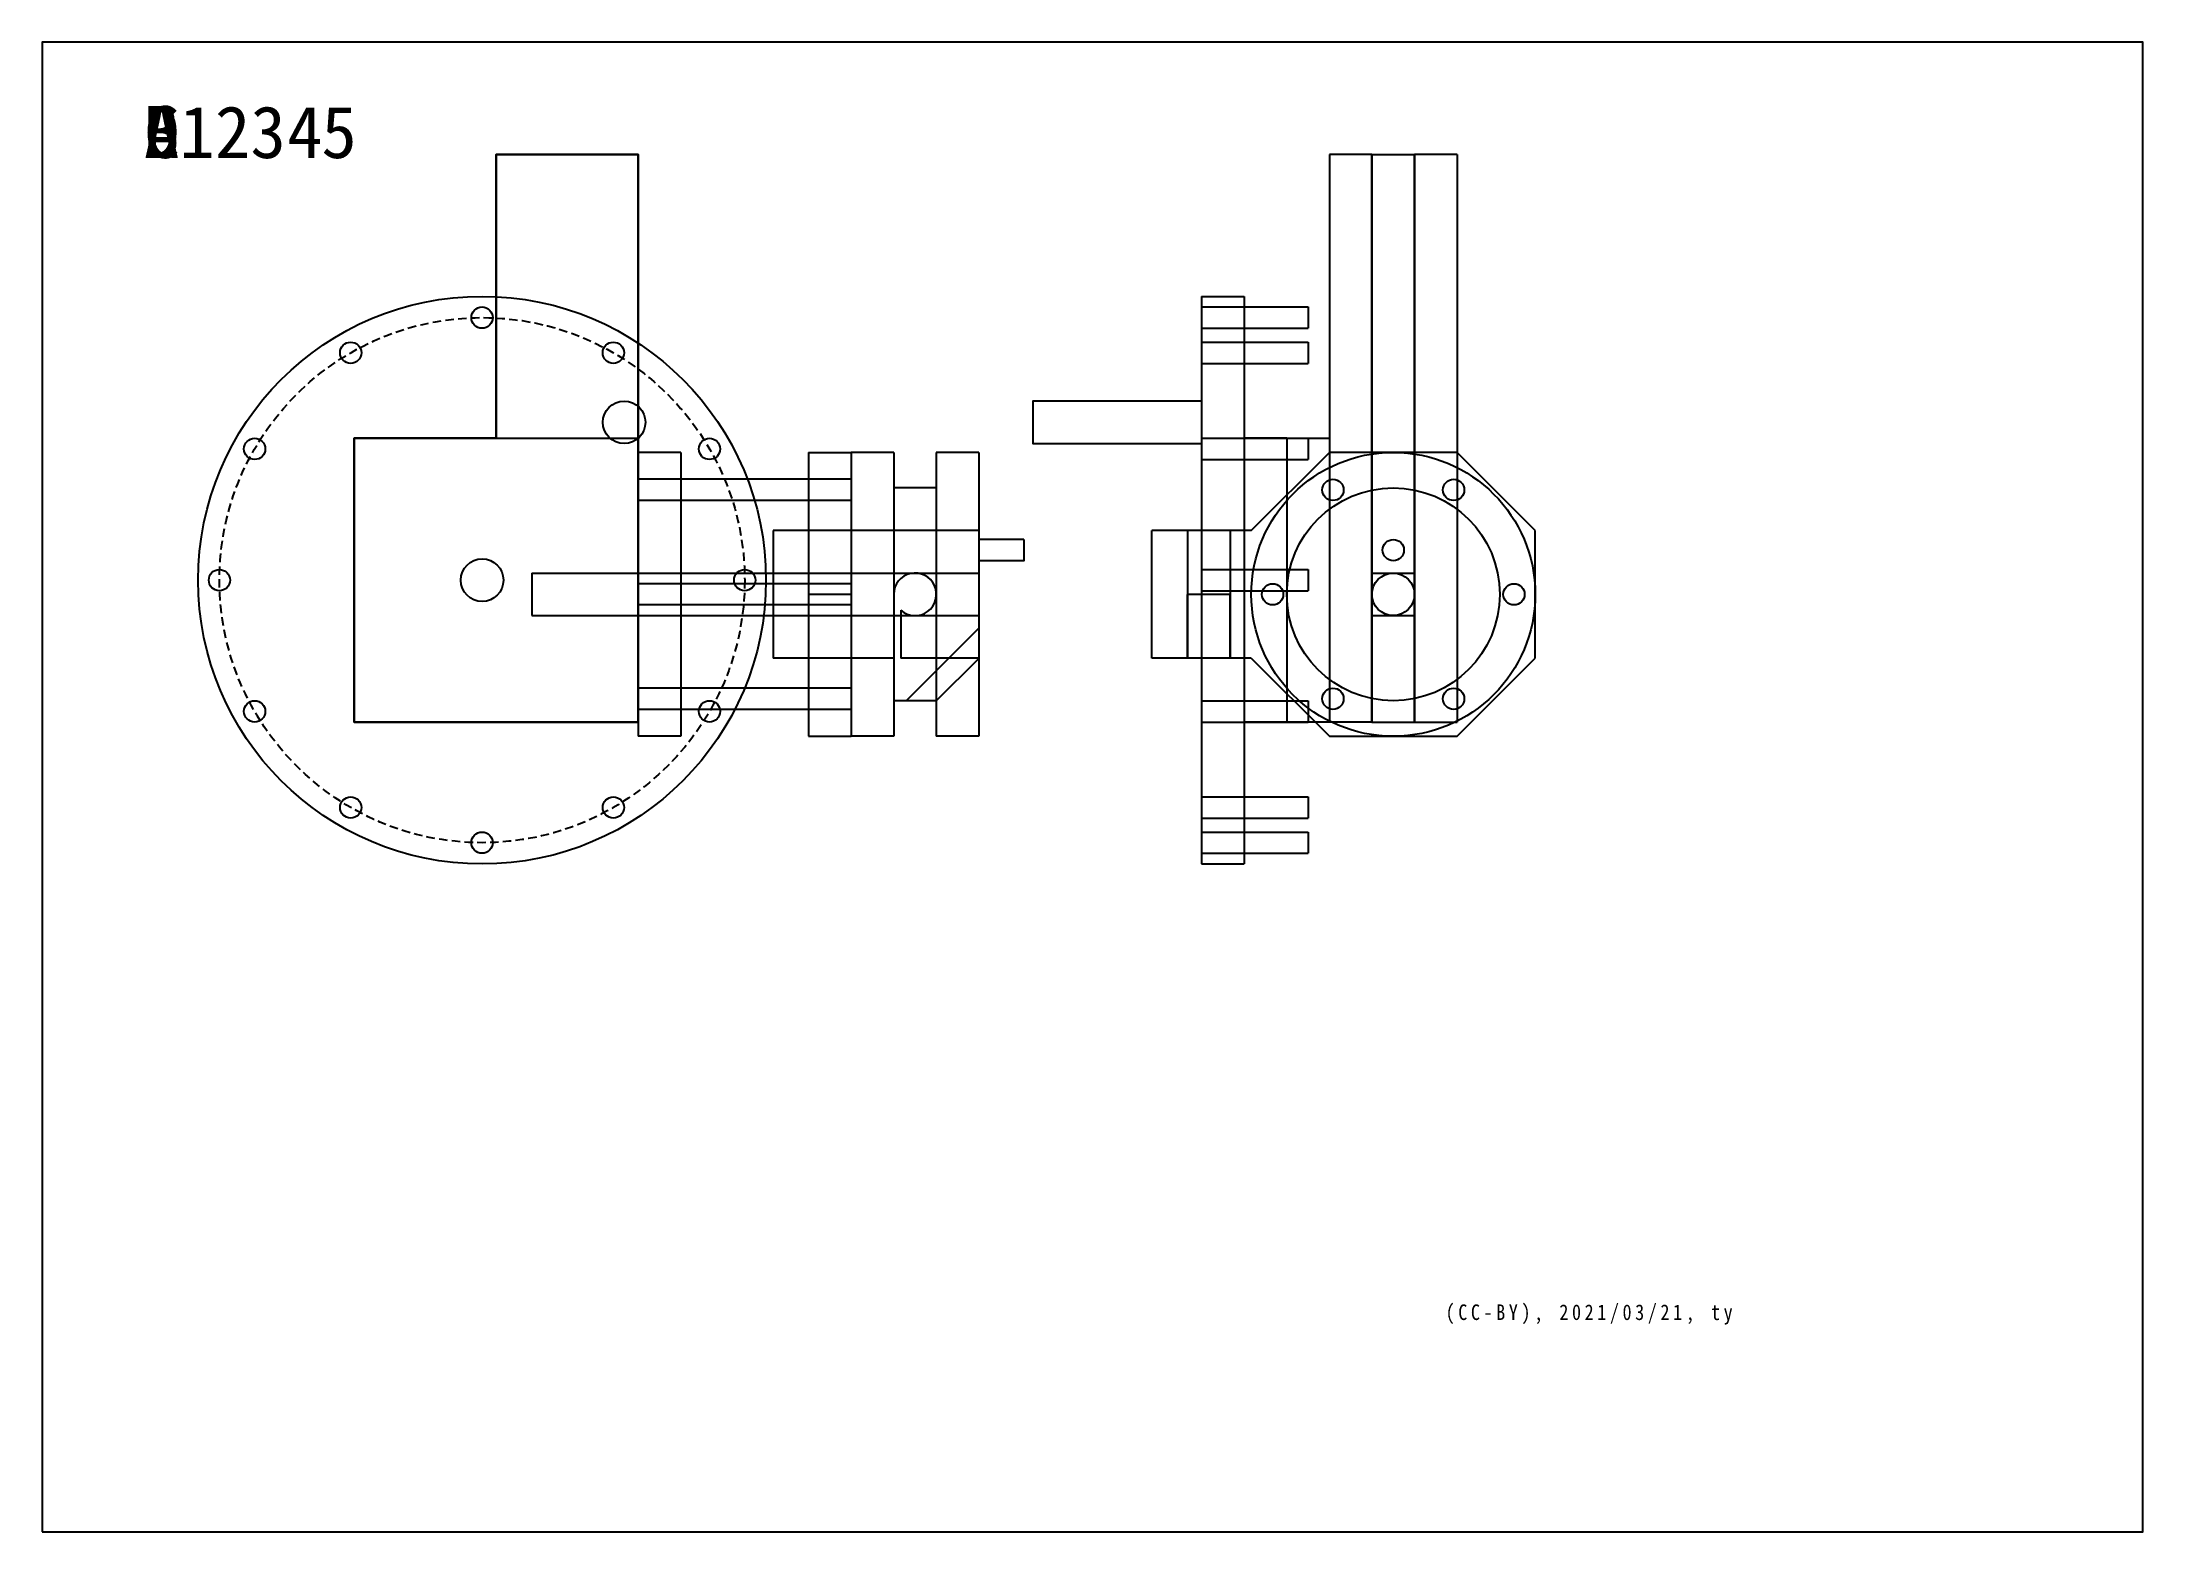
# Model space of a CAD drawing. Units: millimetres on the paper. Extents: x -148 to 148, y -105 to 105.
import ezdxf
from ezdxf.enums import TextEntityAlignment as Align

# ---------------------------------------------------------------- set-up
doc = ezdxf.new("R2010")
doc.units = ezdxf.units.MM
doc.linetypes.add('DASHED1', pattern=[1.8, 1.2, -0.6])
for name, color, linetype in [('0-F', 7, 'Continuous'), ('1-0', 7, 'Continuous'), ('1-1', 7, 'Continuous'), ('1-2', 7, 'Continuous'), ('1-3', 7, 'Continuous'), ('1-4', 7, 'Continuous'), ('1-F', 7, 'Continuous'), ('2-0', 7, 'Continuous'), ('2-1', 7, 'Continuous'), ('2-2', 7, 'Continuous'), ('2-3', 7, 'Continuous'), ('2-F', 7, 'Continuous'), ('3-0', 7, 'Continuous'), ('3-1', 7, 'Continuous'), ('3-2', 7, 'Continuous'), ('3-3', 7, 'Continuous'), ('3-4', 7, 'Continuous'), ('3-F', 7, 'Continuous'), ('4-0', 7, 'Continuous'), ('4-1', 7, 'Continuous'), ('4-F', 7, 'Continuous')]:
    doc.layers.add(name, color=color, linetype=linetype)
doc.styles.add('ＭＳ ゴシック', font='')
doc.styles.get('ＭＳ ゴシック').set_extended_font_data('MS Gothic')

msp = doc.modelspace()

# ---------------------------------------------------------------- linework, layer by layer
at = {"layer": '1-0'}
for p, q in [((-84.002, 89.153), (-64.002, 89.153)), ((-84.002, 89.153), (-84.002, 49.153)), ((-64.002, 89.153), (-64.002, 30.153)), ((39.374, 9.153), (39.374, 89.153)), ((39.374, 89.153), (45.374, 89.153)), ((45.374, 9.153), (45.374, 89.153)), ((-104.002, 49.153), (-84.002, 49.153)), ((-79.002, 30.153), (-64.002, 30.153)), ((-79.002, 30.153), (-79.002, 24.153)), ((39.374, 30.153), (45.374, 30.153)), ((-79.002, 24.153), (-64.002, 24.153)), ((-64.002, 24.153), (-64.002, 9.153)), ((39.374, 24.153), (45.374, 24.153)), ((39.374, 9.153), (45.374, 9.153))]:
    msp.add_line(p, q, dxfattribs=at)
msp.add_lwpolyline([(-104.002, 49.153), (-104.002, 9.153), (-64.002, 9.153)], dxfattribs=at)
msp.add_circle((-86.002, 29.153), 3, dxfattribs=at)
at = {"layer": '1-1'}
for p, q in [((33.374, 89.153), (33.374, 9.153)), ((39.374, 89.153), (33.374, 89.153)), ((39.374, 89.153), (39.374, 9.153)), ((39.374, 9.153), (33.374, 9.153))]:
    msp.add_line(p, q, dxfattribs=at)
msp.add_lwpolyline([(-64.002, 89.153), (-64.002, 9.153), (-104.002, 9.153), (-104.002, 49.153), (-84.002, 49.153), (-84.002, 89.153)], close=True, dxfattribs=at)
msp.add_circle((-86.002, 29.153), 3, dxfattribs=at)
at = {"layer": '1-2'}
for p, q in [((45.374, 89.153), (45.374, 9.153)), ((51.374, 89.153), (45.374, 89.153)), ((51.374, 89.153), (51.374, 9.153)), ((45.374, 9.153), (51.374, 9.153))]:
    msp.add_line(p, q, dxfattribs=at)
msp.add_lwpolyline([(-84.002, 89.153), (-84.002, 49.153), (-104.002, 49.153), (-104.002, 9.153), (-64.002, 9.153), (-64.002, 89.153)], close=True, dxfattribs=at)
msp.add_circle((-86.002, 29.153), 3, dxfattribs=at)
at = {"layer": '1-3'}
for p, q in [((-104.002, 49.153), (-64.002, 49.153)), ((-64.002, 9.153), (-64.002, 49.153)), ((27.374, 49.153), (27.374, 9.153)), ((27.374, 49.153), (33.374, 49.153))]:
    msp.add_line(p, q, dxfattribs=at)
for points in [[(-104.002, 49.153), (-104.002, 9.153), (-64.002, 9.153)], [(33.374, 49.153), (33.374, 9.153), (27.374, 9.153)]]:
    msp.add_lwpolyline(points, dxfattribs=at)
msp.add_circle((-86.002, 29.153), 3, dxfattribs=at)
at = {"layer": '1-4'}
for p, q in [((21.374, 49.153), (21.374, 9.153)), ((27.374, 49.153), (21.374, 49.153)), ((27.374, 49.153), (27.374, 9.153)), ((27.374, 9.153), (21.374, 9.153))]:
    msp.add_line(p, q, dxfattribs=at)
msp.add_lwpolyline([(-104.002, 49.153), (-64.002, 49.153), (-64.002, 9.153), (-104.002, 9.153)], close=True, dxfattribs=at)
msp.add_circle((-86.002, 29.153), 3, dxfattribs=at)
at = {"layer": '2-0'}
for p, q in [((-45.002, 36.153), (-45.002, 18.153)), ((-40.002, 36.153), (-45.002, 36.153)), ((-40.002, 36.153), (-40.002, 27.153)), ((-34.002, 36.153), (-34.002, 27.153)), ((-16.002, 36.153), (-34.002, 36.153)), ((-16.002, 36.153), (-16.002, 18.153)), ((19.374, 36.153), (13.374, 36.153)), ((13.374, 36.153), (13.374, 18.153)), ((19.374, 36.153), (19.374, 18.153)), ((-34.002, 27.153), (-40.002, 27.153)), ((-28.002, 27.153), (-28.002, 18.153)), ((-27.002, 24.917), (-27.002, 18.153)), ((-28.002, 18.153), (-45.002, 18.153)), ((-16.002, 18.153), (-27.002, 18.153)), ((19.374, 18.153), (13.374, 18.153))]:
    msp.add_line(p, q, dxfattribs=at)
msp.add_lwpolyline([(-148, -105), (148, -105), (148, 105), (-148, 105)], close=True, dxfattribs=at)
msp.add_arc((-25.002, 27.153), 3, 228.18969, 180, dxfattribs=at)
at = {"layer": '2-1'}
for p, q in [((-40.002, 47.153), (-40.002, 7.153)), ((-40.002, 47.153), (-34.002, 47.153)), ((-34.002, 47.153), (-34.002, 7.153)), ((22.374, 36.153), (33.374, 47.153)), ((51.374, 47.153), (33.374, 47.153)), ((62.374, 36.153), (51.374, 47.153)), ((-34.002, 36.153), (-40.002, 36.153)), ((8.374, 18.153), (8.374, 36.153)), ((22.374, 36.153), (8.374, 36.153)), ((62.374, 18.153), (62.374, 36.153)), ((19.374, 27.153), (13.374, 27.153)), ((13.374, 18.153), (13.374, 27.153)), ((19.374, 18.153), (19.374, 27.153)), ((-34.002, 18.153), (-40.002, 18.153)), ((13.374, 18.153), (8.374, 18.153)), ((22.374, 18.153), (19.374, 18.153)), ((22.374, 18.153), (33.374, 7.153)), ((51.374, 7.153), (62.374, 18.153)), ((-40.002, 7.153), (-34.002, 7.153)), ((33.374, 7.153), (51.374, 7.153))]:
    msp.add_line(p, q, dxfattribs=at)
for centre, radius in [((33.874, 41.876), 1.5), ((50.874, 41.876), 1.5), ((42.374, 27.153), 3), ((25.374, 27.153), 1.5), ((59.374, 27.153), 1.5), ((33.874, 12.431), 1.5), ((50.874, 12.431), 1.5)]:
    msp.add_circle(centre, radius, dxfattribs=at)
at = {"layer": '2-2'}
for p, q in [((-64.002, 47.153), (-64.002, 7.153)), ((-58.002, 47.153), (-64.002, 47.153)), ((-58.002, 47.153), (-58.002, 7.153)), ((-58.002, 7.153), (-64.002, 7.153))]:
    msp.add_line(p, q, dxfattribs=at)
for centre, radius in [((42.374, 27.153), 20), ((33.874, 41.876), 1.5), ((50.874, 41.876), 1.5), ((42.374, 27.153), 3), ((25.374, 27.153), 1.5), ((59.374, 27.153), 1.5), ((33.874, 12.431), 1.5), ((50.874, 12.431), 1.5)]:
    msp.add_circle(centre, radius, dxfattribs=at)
at = {"layer": '2-3'}
for p, q in [((-34.002, 43.366), (-64.002, 43.366)), ((-64.002, 43.366), (-64.002, 40.366)), ((-34.002, 43.366), (-34.002, 40.366)), ((-34.002, 40.366), (-64.002, 40.366)), ((-34.002, 28.653), (-64.002, 28.653)), ((-64.002, 28.653), (-64.002, 25.653)), ((-34.002, 28.653), (-34.002, 25.653)), ((-34.002, 25.653), (-64.002, 25.653)), ((-34.002, 13.93), (-64.002, 13.93)), ((-64.002, 13.93), (-64.002, 10.93)), ((-34.002, 13.93), (-34.002, 10.93)), ((-34.002, 10.93), (-64.002, 10.93))]:
    msp.add_line(p, q, dxfattribs=at)
at = {"layer": '3-0'}
for p, q in [((-34.002, 47.153), (-34.002, 7.153)), ((-28.002, 47.153), (-34.002, 47.153)), ((-28.002, 47.153), (-28.002, 7.153)), ((-28.002, 7.153), (-34.002, 7.153))]:
    msp.add_line(p, q, dxfattribs=at)
for radius in [20, 3]:
    msp.add_circle((42.374, 27.153), radius, dxfattribs=at)
at = {"layer": '3-1'}
for p, q in [((-28.002, 42.153), (-28.002, 12.153)), ((-22.002, 42.153), (-28.002, 42.153)), ((-22.002, 42.153), (-22.002, 12.153)), ((-22.002, 12.153), (-28.002, 12.153))]:
    msp.add_line(p, q, dxfattribs=at)
for radius in [15, 3]:
    msp.add_circle((42.374, 27.153), radius, dxfattribs=at)
at = {"layer": '3-2'}
for p, q in [((-22.002, 47.153), (-22.002, 7.153)), ((-16.002, 47.153), (-22.002, 47.153)), ((-16.002, 47.153), (-16.002, 7.153)), ((-16.002, 7.153), (-22.002, 7.153))]:
    msp.add_line(p, q, dxfattribs=at)
for radius in [20, 3]:
    msp.add_circle((42.374, 27.153), radius, dxfattribs=at)
at = {"layer": '3-3'}
for p, q in [((-79.002, 30.153), (-16.002, 30.153)), ((-79.002, 30.153), (-79.002, 24.153)), ((-16.002, 30.153), (-16.002, 24.153)), ((-79.002, 24.153), (-16.002, 24.153))]:
    msp.add_line(p, q, dxfattribs=at)
at = {"layer": '3-4'}
for p, q in [((-9.661, 34.883), (-16.002, 34.883)), ((-26.245, 12.153), (-15.985, 22.413)), ((-22.002, 12.153), (-16.023, 18.133))]:
    msp.add_line(p, q, dxfattribs=at)
msp.add_lwpolyline([(-9.661, 34.883), (-9.661, 31.883), (-16.002, 31.883)], dxfattribs=at)
msp.add_circle((42.374, 33.383), 1.5, dxfattribs=at)
at = {"layer": '4-0'}
for p, q in [((15.374, 69.153), (15.374, -10.847)), ((15.374, 69.153), (21.374, 69.153)), ((21.374, 69.153), (21.374, -10.847)), ((15.374, -10.847), (21.374, -10.847))]:
    msp.add_line(p, q, dxfattribs=at)
for centre, radius in [((-86.002, 29.153), 40), ((-86.002, 66.153), 1.5), ((-104.502, 61.196), 1.5), ((-67.502, 61.196), 1.5), ((-65.99, 51.398), 3), ((-118.045, 47.653), 1.5), ((-53.96, 47.653), 1.5), ((-123.002, 29.153), 1.5), ((-86.002, 29.153), 3), ((-49.002, 29.153), 1.5), ((-118.045, 10.653), 1.5), ((-53.96, 10.653), 1.5), ((-104.502, -2.89), 1.5), ((-67.502, -2.89), 1.5), ((-86.002, -7.847), 1.5)]:
    msp.add_circle(centre, radius, dxfattribs=at)
at = {"layer": '4-0', "linetype": 'DASHED1'}
msp.add_circle((-86.002, 29.153), 37, dxfattribs=at)
at = {"layer": '4-1'}
for p, q in [((15.374, 67.653), (30.374, 67.653)), ((15.374, 67.653), (15.374, 64.653)), ((30.374, 67.653), (30.374, 64.653)), ((15.374, 64.653), (30.374, 64.653)), ((15.374, 62.696), (30.374, 62.696)), ((15.374, 62.696), (15.374, 59.696)), ((30.374, 62.696), (30.374, 59.696)), ((15.374, 59.696), (30.374, 59.696)), ((15.374, 49.153), (30.374, 49.153)), ((15.374, 49.153), (15.374, 46.153)), ((30.374, 49.153), (30.374, 46.153)), ((15.374, 46.153), (30.374, 46.153)), ((15.374, 30.653), (30.374, 30.653)), ((15.374, 30.653), (15.374, 27.653)), ((30.374, 30.653), (30.374, 27.653)), ((15.374, 27.653), (30.374, 27.653)), ((15.374, 12.153), (30.374, 12.153)), ((15.374, 12.153), (15.374, 9.153)), ((30.374, 12.153), (30.374, 9.153)), ((15.374, 9.153), (30.374, 9.153)), ((15.374, -1.39), (30.374, -1.39)), ((15.374, -1.39), (15.374, -4.39)), ((30.374, -1.39), (30.374, -4.39)), ((15.374, -4.39), (30.374, -4.39)), ((15.374, -6.347), (30.374, -6.347)), ((15.374, -6.347), (15.374, -9.347)), ((30.374, -6.347), (30.374, -9.347)), ((15.374, -9.347), (30.374, -9.347))]:
    msp.add_line(p, q, dxfattribs=at)
msp.add_lwpolyline([(15.374, 54.398), (-8.412, 54.398), (-8.412, 48.398), (15.374, 48.398)], dxfattribs=at)

# ---------------------------------------------------------------- texts
at = {"layer": '0-F', "insert": (49.753, -75.766), "char_height": 2.199, "attachment_point": 7, "style": 'ＭＳ ゴシック'}
msp.add_mtext('\\T1.4;\\W0.85;(CC-BY),\\~2021/03/21,\\~ty', dxfattribs=at)
at = {"layer": '1-0', "style": 'ＭＳ ゴシック'}
msp.add_text('2', height=7.331, dxfattribs=at).set_placement((-123.638, 86.441), align=Align.BOTTOM_LEFT)
at = {"layer": '1-1', "style": 'ＭＳ ゴシック'}
msp.add_text('3', height=7.331, dxfattribs=at).set_placement((-118.638, 86.441), align=Align.BOTTOM_LEFT)
at = {"layer": '1-2', "style": 'ＭＳ ゴシック'}
msp.add_text('1', height=7.331, dxfattribs=at).set_placement((-128.638, 86.441), align=Align.BOTTOM_LEFT)
at = {"layer": '1-3', "style": 'ＭＳ ゴシック'}
msp.add_text('4', height=7.331, dxfattribs=at).set_placement((-113.473, 86.441), align=Align.BOTTOM_LEFT)
at = {"layer": '1-4', "style": 'ＭＳ ゴシック'}
msp.add_text('5', height=7.331, dxfattribs=at).set_placement((-108.638, 86.441), align=Align.BOTTOM_LEFT)
at = {"layer": '1-F', "style": 'ＭＳ ゴシック'}
msp.add_text('C', height=7.331, dxfattribs=at).set_placement((-133.638, 86.441), align=Align.BOTTOM_LEFT)
at = {"layer": '2-0', "style": 'ＭＳ ゴシック'}
msp.add_text('3', height=7.331, dxfattribs=at).set_placement((-118.638, 86.441), align=Align.BOTTOM_LEFT)
at = {"layer": '2-1', "style": 'ＭＳ ゴシック'}
msp.add_text('1', height=7.331, dxfattribs=at).set_placement((-128.638, 86.441), align=Align.BOTTOM_LEFT)
at = {"layer": '2-2', "style": 'ＭＳ ゴシック'}
msp.add_text('2', height=7.331, dxfattribs=at).set_placement((-123.638, 86.441), align=Align.BOTTOM_LEFT)
at = {"layer": '2-F', "style": 'ＭＳ ゴシック'}
msp.add_text('A', height=7.331, dxfattribs=at).set_placement((-133.638, 86.441), align=Align.BOTTOM_LEFT)
at = {"layer": '3-0', "style": 'ＭＳ ゴシック'}
msp.add_text('1', height=7.331, dxfattribs=at).set_placement((-128.638, 86.441), align=Align.BOTTOM_LEFT)
at = {"layer": '3-1', "style": 'ＭＳ ゴシック'}
msp.add_text('2', height=7.331, dxfattribs=at).set_placement((-123.638, 86.441), align=Align.BOTTOM_LEFT)
at = {"layer": '3-2', "style": 'ＭＳ ゴシック'}
msp.add_text('3', height=7.331, dxfattribs=at).set_placement((-118.638, 86.441), align=Align.BOTTOM_LEFT)
at = {"layer": '3-F', "style": 'ＭＳ ゴシック'}
msp.add_text('D', height=7.331, dxfattribs=at).set_placement((-133.638, 86.441), align=Align.BOTTOM_LEFT)
at = {"layer": '4-0', "style": 'ＭＳ ゴシック'}
msp.add_text('1', height=7.331, dxfattribs=at).set_placement((-128.638, 86.441), align=Align.BOTTOM_LEFT)
at = {"layer": '4-F', "style": 'ＭＳ ゴシック'}
msp.add_text('B', height=7.331, dxfattribs=at).set_placement((-133.638, 86.441), align=Align.BOTTOM_LEFT)

doc.saveas('drawing.dxf')
